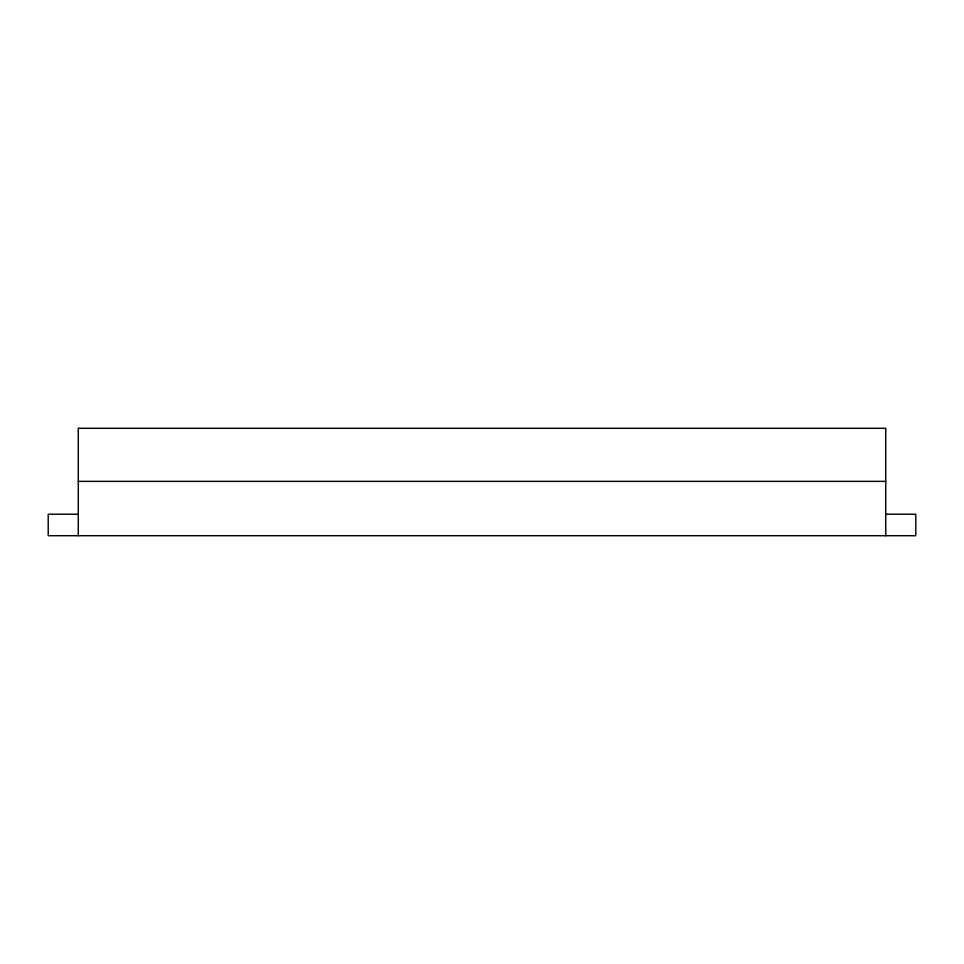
<?xml version="1.0" encoding="UTF-8"?>
<svg xmlns="http://www.w3.org/2000/svg" width="964" height="964" viewBox="0 0 964 964"><rect width="100%" height="100%" fill="white"/><g stroke="black" fill="none" stroke-linecap="round" stroke-linejoin="round"><path stroke-width="1.45" d="M78.277 481.361L885.723 481.361M78.277 514.222L48.2 514.222L48.2 535.707L915.8 535.707L915.8 514.222L885.723 514.222M885.723 535.707L885.723 428.293L78.277 428.293L78.277 535.707"/></g></svg>
